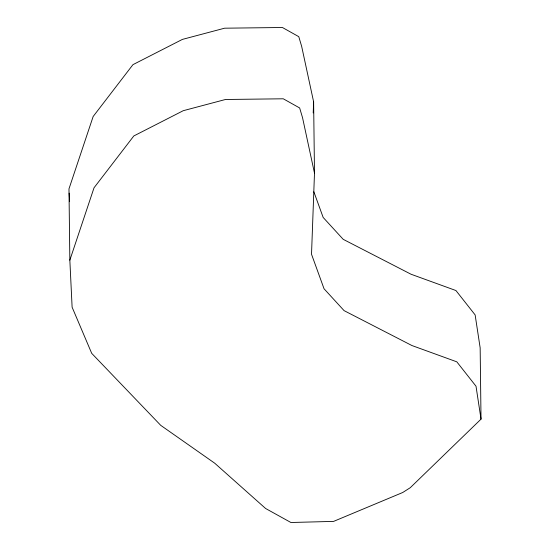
<?xml version="1.0" encoding="UTF-8"?>
<svg xmlns="http://www.w3.org/2000/svg" width="550" height="550" viewBox="0 0 550 550"><rect width="100%" height="100%" fill="white"/><g stroke="black" fill="none" stroke-linecap="round" stroke-linejoin="round"><path stroke-width="0.82" d="M313.211 112.942L313.624 101.846L301.661 46.372L298.774 36.664L282.404 27.5L224.613 28.194L182.394 39.401L132.949 64.659L93.156 116.497L68.977 188.87L69.843 260.164L72.112 307.202L91.706 353.341L160.724 425.342L214.699 463.189L265.616 508.496L290.916 522.5L333.603 521.393L402.744 492.491L410.279 487.692L481.023 419.141L480.157 347.847L475.138 314.916L455.936 290.538L411.022 274.23L343.207 239.339L323.166 217.456L313.851 191.778M313.624 101.846L314.49 173.14L311.52 254.244L324.032 288.75L344.08 310.633L411.895 345.524L456.809 361.831L476.011 386.21L481.023 419.141M69.843 260.164L94.029 187.791L133.822 135.953L183.26 110.694L225.486 99.488L283.278 98.794L299.647 107.958L302.534 117.666L314.49 173.14M69.183 193.146L69.596 201.699"/></g></svg>
